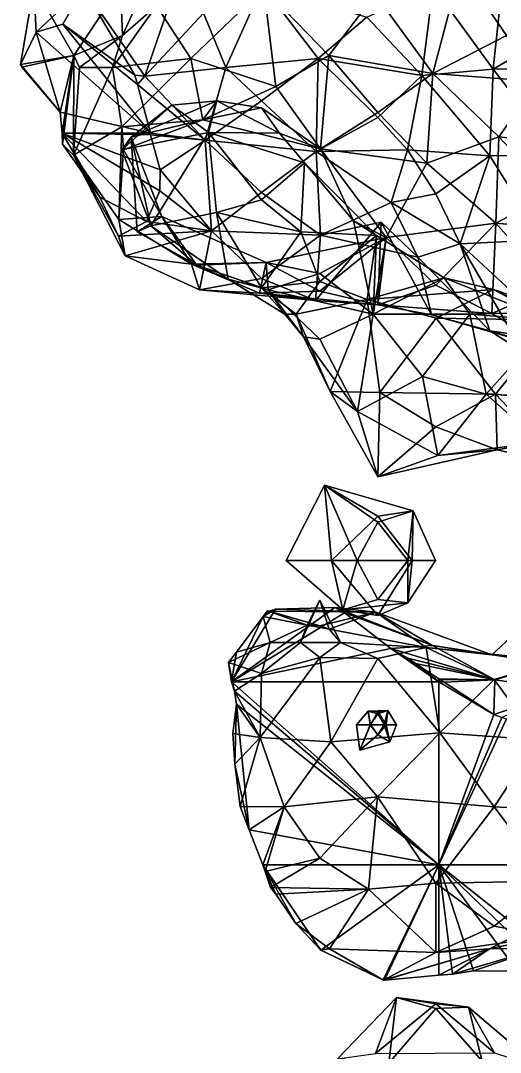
# Model space of a CAD drawing. Extents: x 290083 to 295691, y 4553739 to 4561622.
# Drawn here: x 291279.3 to 291383.3, y 4554149.7 to 4554373.5 of the extents above; entities that cross this region are included whole.
import ezdxf

# ---------------------------------------------------------------- set-up
doc = ezdxf.new("R2010")
doc.units = 0
doc.layers.add('Au_ppm_Pref_-_0_3', color=7, linetype='CONTINUOUS')

msp = doc.modelspace()

# ---------------------------------------------------------------- linework, layer by layer
at = {"layer": 'Au_ppm_Pref_-_0_3'}
for points in [[(291356.18, 4554379.28, 1800.83), (291368.69, 4554362.04, 1800.41), (291374.65, 4554384.93, 1804.45)], [(291384.66, 4554370.29, 1804.52), (291374.65, 4554384.93, 1804.45), (291368.69, 4554362.04, 1800.41)], [(291368.71, 4554380.92, 1830.64), (291384.11, 4554385.46, 1832.79), (291381.75, 4554362.98, 1829.61)], [(291374.65, 4554384.93, 1804.45), (291384.66, 4554370.29, 1804.52), (291391.62, 4554377.26, 1808.23)], [(291384.11, 4554385.46, 1832.79), (291394.54, 4554370.44, 1832.88), (291381.75, 4554362.98, 1829.61)], [(291282.18, 4554381.08, 1811.93), (291282.67, 4554371, 1814.92), (291279.31, 4554363.99, 1811.51)], [(291290.82, 4554365.99, 1809.23), (291282.18, 4554381.08, 1811.93), (291279.31, 4554363.99, 1811.51)], [(291290.82, 4554365.99, 1809.23), (291300.95, 4554381.15, 1808.95), (291282.18, 4554381.08, 1811.93)], [(291282.67, 4554371, 1814.92), (291282.18, 4554381.08, 1811.93), (291292.96, 4554380.72, 1817.51)], [(291288.44, 4554372.79, 1817.37), (291282.67, 4554371, 1814.92), (291292.96, 4554380.72, 1817.51)], [(291304.1, 4554361.66, 1818.69), (291288.44, 4554372.79, 1817.37), (291292.96, 4554380.72, 1817.51)], [(291301.43, 4554370.29, 1805.55), (291300.95, 4554381.15, 1808.95), (291290.82, 4554365.99, 1809.23)], [(291292.96, 4554380.72, 1817.51), (291312.99, 4554381.15, 1820.24), (291306.23, 4554361.49, 1818.85)], [(291306.23, 4554361.49, 1818.85), (291304.1, 4554361.66, 1818.69), (291292.96, 4554380.72, 1817.51)], [(291306.31, 4554381.15, 1805.55), (291300.95, 4554381.15, 1808.95), (291301.43, 4554370.29, 1805.55)], [(291306.31, 4554381.15, 1805.55), (291301.43, 4554370.29, 1805.55), (291308.77, 4554376.73, 1802.23)], [(291312.99, 4554381.15, 1820.24), (291318.95, 4554375.12, 1819.45), (291306.23, 4554361.49, 1818.85)], [(291308.77, 4554376.73, 1802.23), (291316.22, 4554365.33, 1798.32), (291332.02, 4554380.6, 1798.63)], [(291334.67, 4554359.27, 1796.5), (291332.02, 4554380.6, 1798.63), (291316.22, 4554365.33, 1798.32)], [(291318.95, 4554375.12, 1819.45), (291331.78, 4554381.16, 1823.64), (291323.77, 4554363.34, 1821.1)], [(291323.77, 4554363.34, 1821.1), (291331.78, 4554381.16, 1823.64), (291343.81, 4554365.3, 1821.4)], [(291331.78, 4554381.16, 1823.64), (291354.37, 4554374.26, 1824.55), (291343.81, 4554365.3, 1821.4)], [(291334.67, 4554359.27, 1796.5), (291346.16, 4554365.99, 1797.78), (291332.02, 4554380.6, 1798.63)], [(291346.16, 4554365.99, 1797.78), (291356.18, 4554379.28, 1800.83), (291332.02, 4554380.6, 1798.63)], [(291368.71, 4554380.92, 1830.64), (291366.3, 4554361.62, 1824.08), (291354.37, 4554374.26, 1824.55)], [(291381.75, 4554362.98, 1829.61), (291366.3, 4554361.62, 1824.08), (291368.71, 4554380.92, 1830.64)], [(291368.69, 4554362.04, 1800.41), (291356.18, 4554379.28, 1800.83), (291346.16, 4554365.99, 1797.78)], [(291301.43, 4554370.29, 1805.55), (291299.25, 4554363.34, 1802.21), (291308.77, 4554376.73, 1802.23)], [(291308.77, 4554376.73, 1802.23), (291299.25, 4554363.34, 1802.21), (291316.22, 4554365.33, 1798.32)], [(291318.95, 4554375.12, 1819.45), (291323.77, 4554363.34, 1821.1), (291306.23, 4554361.49, 1818.85)], [(291354.37, 4554374.26, 1824.55), (291366.3, 4554361.62, 1824.08), (291343.81, 4554365.3, 1821.4)], [(291282.67, 4554371, 1814.92), (291287.89, 4554353.67, 1810.83), (291279.31, 4554363.99, 1811.51)], [(291288.44, 4554372.79, 1817.37), (291307.48, 4554349.13, 1815.61), (291282.67, 4554371, 1814.92)], [(291282.67, 4554371, 1814.92), (291307.48, 4554349.13, 1815.61), (291287.89, 4554353.67, 1810.83)], [(291288.44, 4554372.79, 1817.37), (291304.65, 4554359.64, 1818.2), (291307.48, 4554349.13, 1815.61)], [(291304.1, 4554361.66, 1818.69), (291304.65, 4554359.64, 1818.2), (291288.44, 4554372.79, 1817.37)], [(291301.43, 4554370.29, 1805.55), (291290.82, 4554365.99, 1809.23), (291292.06, 4554363.34, 1805.55)], [(291301.43, 4554370.29, 1805.55), (291292.06, 4554363.34, 1805.55), (291299.25, 4554363.34, 1802.21)], [(291368.69, 4554362.04, 1800.41), (291391.54, 4554360.31, 1802.04), (291384.66, 4554370.29, 1804.52)], [(291381.75, 4554362.98, 1829.61), (291394.54, 4554370.44, 1832.88), (291407.63, 4554363.09, 1829.6)], [(291279.6, 4554363.43, 1811.42), (291290.82, 4554365.99, 1809.23), (291279.31, 4554363.99, 1811.51)], [(291287.89, 4554353.67, 1810.83), (291279.6, 4554363.43, 1811.42), (291279.31, 4554363.99, 1811.51)], [(291287.89, 4554353.67, 1810.83), (291290.82, 4554365.99, 1809.23), (291279.6, 4554363.43, 1811.42)], [(291288.31, 4554349.13, 1809.46), (291290.82, 4554365.99, 1809.23), (291287.89, 4554353.67, 1810.83)], [(291288.41, 4554346.74, 1808.89), (291290.82, 4554365.99, 1809.23), (291288.31, 4554349.13, 1809.46)], [(291288.41, 4554346.74, 1808.89), (291290.76, 4554344.32, 1805.4), (291290.82, 4554365.99, 1809.23)], [(291292.06, 4554363.34, 1805.55), (291290.82, 4554365.99, 1809.23), (291290.76, 4554344.32, 1805.4)], [(291299.25, 4554363.34, 1802.21), (291301.25, 4554350.46, 1798.72), (291316.22, 4554365.33, 1798.32)], [(291301.25, 4554350.46, 1798.72), (291318.8, 4554352.01, 1792.94), (291316.22, 4554365.33, 1798.32)], [(291316.22, 4554365.33, 1798.32), (291318.8, 4554352.01, 1792.94), (291334.67, 4554359.27, 1796.5)], [(291343.81, 4554365.3, 1821.4), (291331.54, 4554356.13, 1819.83), (291323.77, 4554363.34, 1821.1)], [(291343.81, 4554365.3, 1821.4), (291343.38, 4554345.17, 1817.86), (291331.54, 4554356.13, 1819.83)], [(291346.16, 4554365.99, 1797.78), (291334.67, 4554359.27, 1796.5), (291344.33, 4554345.72, 1793.65)], [(291343.81, 4554365.3, 1821.4), (291356.74, 4554352.49, 1821.05), (291343.38, 4554345.17, 1817.86)], [(291343.81, 4554365.3, 1821.4), (291366.3, 4554361.62, 1824.08), (291356.74, 4554352.49, 1821.05)], [(291346.16, 4554365.99, 1797.78), (291344.33, 4554345.72, 1793.65), (291356.74, 4554353.58, 1796.93)], [(291368.69, 4554362.04, 1800.41), (291346.16, 4554365.99, 1797.78), (291356.74, 4554353.58, 1796.93)], [(291299.25, 4554363.34, 1802.21), (291292.06, 4554363.34, 1805.55), (291290.76, 4554344.32, 1805.4)], [(291299.25, 4554363.34, 1802.21), (291290.76, 4554344.32, 1805.4), (291301.25, 4554350.46, 1798.72)], [(291319.28, 4554347.57, 1816.27), (291306.23, 4554361.49, 1818.85), (291323.77, 4554363.34, 1821.1)], [(291319.28, 4554347.57, 1816.27), (291323.77, 4554363.34, 1821.1), (291331.54, 4554356.13, 1819.83)], [(291367.37, 4554342.64, 1795.57), (291368.69, 4554362.04, 1800.41), (291356.74, 4554353.58, 1796.93)], [(291366.3, 4554361.62, 1824.08), (291381.75, 4554362.98, 1829.61), (291381.02, 4554344.22, 1824.18)], [(291367.37, 4554342.64, 1795.57), (291382.96, 4554348.32, 1797.98), (291368.69, 4554362.04, 1800.41)], [(291368.69, 4554362.04, 1800.41), (291382.96, 4554348.32, 1797.98), (291391.54, 4554360.31, 1802.04)], [(291381.75, 4554362.98, 1829.61), (291396.14, 4554344.3, 1826.99), (291381.02, 4554344.22, 1824.18)], [(291381.75, 4554362.98, 1829.61), (291407.63, 4554363.09, 1829.6), (291396.14, 4554344.3, 1826.99)], [(291306.23, 4554361.49, 1818.85), (291304.65, 4554359.64, 1818.2), (291304.1, 4554361.66, 1818.69)], [(291306.23, 4554361.49, 1818.85), (291319.28, 4554347.57, 1816.27), (291304.65, 4554359.64, 1818.2)], [(291304.65, 4554359.64, 1818.2), (291319.28, 4554347.57, 1816.27), (291307.48, 4554349.13, 1815.61)], [(291366.3, 4554361.62, 1824.08), (291363.16, 4554345.52, 1820.35), (291356.74, 4554352.49, 1821.05)], [(291366.3, 4554361.62, 1824.08), (291381.02, 4554344.22, 1824.18), (291363.16, 4554345.52, 1820.35)], [(291391.54, 4554360.31, 1802.04), (291382.96, 4554348.32, 1797.98), (291407.13, 4554345.51, 1799.62)], [(291344.33, 4554345.72, 1793.65), (291334.67, 4554359.27, 1796.5), (291318.8, 4554352.01, 1792.94)], [(291301.25, 4554345.52, 1781.8), (291312.09, 4554355.21, 1781.8), (291303.29, 4554348.27, 1787.42)], [(291312.09, 4554355.21, 1781.8), (291301.25, 4554345.52, 1781.8), (291320.05, 4554349.23, 1779.99)], [(291318.8, 4554352.01, 1792.94), (291303.29, 4554348.27, 1787.42), (291321.83, 4554356.13, 1786.7)], [(291321.83, 4554356.13, 1786.7), (291303.29, 4554348.27, 1787.42), (291312.09, 4554355.21, 1781.8)], [(291321.83, 4554356.13, 1786.7), (291312.09, 4554355.21, 1781.8), (291320.05, 4554349.23, 1779.99)], [(291331.54, 4554354.6, 1790.76), (291318.8, 4554352.01, 1792.94), (291321.83, 4554356.13, 1786.7)], [(291319.28, 4554347.57, 1816.27), (291331.54, 4554356.13, 1819.83), (291343.38, 4554345.17, 1817.86)], [(291320.05, 4554349.23, 1779.99), (291335.46, 4554349.09, 1787.04), (291321.83, 4554356.13, 1786.7)], [(291331.54, 4554354.6, 1790.76), (291321.83, 4554356.13, 1786.7), (291335.46, 4554349.09, 1787.04)], [(291287.89, 4554353.67, 1810.83), (291307.48, 4554349.13, 1815.61), (291288.31, 4554349.13, 1809.46)], [(291344.33, 4554345.72, 1793.65), (291318.8, 4554352.01, 1792.94), (291331.54, 4554354.6, 1790.76)], [(291335.46, 4554349.09, 1787.04), (291344.33, 4554345.72, 1793.65), (291331.54, 4554354.6, 1790.76)], [(291367.37, 4554342.64, 1795.57), (291356.74, 4554353.58, 1796.93), (291344.33, 4554345.72, 1793.65)], [(291318.8, 4554352.01, 1792.94), (291301.25, 4554350.46, 1798.72), (291301.61, 4554345.52, 1793.62)], [(291301.61, 4554345.52, 1793.62), (291303.29, 4554348.27, 1787.42), (291318.8, 4554352.01, 1792.94)], [(291356.74, 4554352.49, 1821.05), (291363.16, 4554345.52, 1820.35), (291343.38, 4554345.17, 1817.86)], [(291288.41, 4554346.74, 1808.89), (291288.31, 4554349.13, 1809.46), (291296.48, 4554335.24, 1808.6)], [(291296.48, 4554335.24, 1808.6), (291288.31, 4554349.13, 1809.46), (291306.58, 4554329.97, 1810.53)], [(291288.31, 4554349.13, 1809.46), (291309.52, 4554336.62, 1813.14), (291306.58, 4554329.97, 1810.53)], [(291288.31, 4554349.13, 1809.46), (291307.44, 4554348.75, 1815.51), (291309.55, 4554341.19, 1814.29)], [(291288.31, 4554349.13, 1809.46), (291307.48, 4554349.13, 1815.61), (291307.44, 4554348.75, 1815.51)], [(291288.31, 4554349.13, 1809.46), (291309.55, 4554341.19, 1814.29), (291309.52, 4554336.62, 1813.14)], [(291301.25, 4554350.46, 1798.72), (291290.76, 4554344.32, 1805.4), (291300.61, 4554330.4, 1800.39)], [(291301.25, 4554350.46, 1798.72), (291300.61, 4554330.4, 1800.39), (291301.61, 4554345.52, 1793.62)], [(291301.25, 4554345.52, 1781.8), (291307.54, 4554328.99, 1782.28), (291320.05, 4554349.23, 1779.99)], [(291307.48, 4554349.13, 1815.61), (291319.28, 4554347.57, 1816.27), (291307.44, 4554348.75, 1815.51)], [(291307.44, 4554348.75, 1815.51), (291319.28, 4554347.57, 1816.27), (291309.55, 4554341.19, 1814.29)], [(291307.54, 4554328.99, 1782.28), (291321.78, 4554331.9, 1778.59), (291320.05, 4554349.23, 1779.99)], [(291340.85, 4554342.69, 1782.9), (291335.46, 4554349.09, 1787.04), (291320.05, 4554349.23, 1779.99)], [(291340.85, 4554342.69, 1782.9), (291320.05, 4554349.23, 1779.99), (291331.54, 4554334.64, 1779.48)], [(291321.78, 4554331.9, 1778.59), (291331.54, 4554334.64, 1779.48), (291320.05, 4554349.23, 1779.99)], [(291340.85, 4554342.69, 1782.9), (291351.44, 4554330.13, 1787.74), (291335.46, 4554349.09, 1787.04)], [(291344.33, 4554345.72, 1793.65), (291335.46, 4554349.09, 1787.04), (291351.44, 4554330.13, 1787.74)], [(291382.96, 4554348.32, 1797.98), (291367.37, 4554342.64, 1795.57), (291382.36, 4554329.62, 1795.17)], [(291382.36, 4554329.62, 1795.17), (291394.54, 4554336, 1796.85), (291382.96, 4554348.32, 1797.98)], [(291407.13, 4554345.51, 1799.62), (291382.96, 4554348.32, 1797.98), (291394.54, 4554336, 1796.85)], [(291290.76, 4554344.32, 1805.4), (291288.41, 4554346.74, 1808.89), (291296.48, 4554335.24, 1808.6)], [(291307.54, 4554328.99, 1782.28), (291301.25, 4554345.52, 1781.8), (291303.29, 4554348.27, 1787.42)], [(291309.93, 4554331.03, 1793.69), (291303.29, 4554348.27, 1787.42), (291301.61, 4554345.52, 1793.62)], [(291309.93, 4554331.03, 1793.69), (291304.59, 4554327.7, 1787.74), (291303.29, 4554348.27, 1787.42)], [(291307.54, 4554328.99, 1782.28), (291303.29, 4554348.27, 1787.42), (291304.59, 4554327.7, 1787.74)], [(291319.28, 4554347.57, 1816.27), (291320.68, 4554327.95, 1811.38), (291309.55, 4554341.19, 1814.29)], [(291319.28, 4554347.57, 1816.27), (291331.54, 4554336.28, 1814.57), (291320.68, 4554327.95, 1811.38)], [(291319.28, 4554347.57, 1816.27), (291343.38, 4554345.17, 1817.86), (291331.54, 4554336.28, 1814.57)], [(291296.48, 4554335.24, 1808.6), (291300.52, 4554326.8, 1807.79), (291290.76, 4554344.32, 1805.4)], [(291301.95, 4554322.49, 1805.46), (291290.76, 4554344.32, 1805.4), (291300.52, 4554326.8, 1807.79)], [(291301.95, 4554322.49, 1805.46), (291300.61, 4554330.4, 1800.39), (291290.76, 4554344.32, 1805.4)], [(291309.93, 4554331.03, 1793.69), (291301.61, 4554345.52, 1793.62), (291300.61, 4554330.4, 1800.39)], [(291343.38, 4554345.17, 1817.86), (291344.32, 4554327.01, 1811.37), (291331.54, 4554336.28, 1814.57)], [(291363.16, 4554345.52, 1820.35), (291359.67, 4554334.1, 1816.68), (291343.38, 4554345.17, 1817.86)], [(291343.38, 4554345.17, 1817.86), (291359.67, 4554334.1, 1816.68), (291344.32, 4554327.01, 1811.37)], [(291358.59, 4554326.47, 1793.14), (291367.37, 4554342.64, 1795.57), (291344.33, 4554345.72, 1793.65)], [(291344.33, 4554345.72, 1793.65), (291351.44, 4554330.13, 1787.74), (291358.59, 4554326.47, 1793.14)], [(291363.16, 4554345.52, 1820.35), (291369.34, 4554335.95, 1820.62), (291359.67, 4554334.1, 1816.68)], [(291363.16, 4554345.52, 1820.35), (291381.02, 4554344.22, 1824.18), (291369.34, 4554335.95, 1820.62)], [(291369.34, 4554335.95, 1820.62), (291381.02, 4554344.22, 1824.18), (291374.61, 4554325.1, 1818.3)], [(291392.45, 4554325.99, 1824.85), (291374.61, 4554325.1, 1818.3), (291381.02, 4554344.22, 1824.18)], [(291392.45, 4554325.99, 1824.85), (291381.02, 4554344.22, 1824.18), (291396.14, 4554344.3, 1826.99)], [(291340.85, 4554342.69, 1782.9), (291331.54, 4554334.64, 1779.48), (291340.03, 4554327.7, 1777.8)], [(291340.85, 4554342.69, 1782.9), (291340.03, 4554327.7, 1777.8), (291356.47, 4554326.95, 1781.75)], [(291340.85, 4554342.69, 1782.9), (291356.47, 4554326.95, 1781.75), (291351.44, 4554330.13, 1787.74)], [(291367.37, 4554342.64, 1795.57), (291358.59, 4554326.47, 1793.14), (291382.36, 4554329.62, 1795.17)], [(291309.52, 4554336.62, 1813.14), (291309.55, 4554341.19, 1814.29), (291320.68, 4554327.95, 1811.38)], [(291296.48, 4554335.24, 1808.6), (291306.58, 4554329.97, 1810.53), (291300.52, 4554326.8, 1807.79)], [(291309.52, 4554336.62, 1813.14), (291320.68, 4554327.95, 1811.38), (291306.58, 4554329.97, 1810.53)], [(291331.54, 4554336.28, 1814.57), (291344.32, 4554327.01, 1811.37), (291320.68, 4554327.95, 1811.38)], [(291359.67, 4554334.1, 1816.68), (291369.34, 4554335.95, 1820.62), (291374.61, 4554325.1, 1818.3)], [(291382.36, 4554329.62, 1795.17), (291403.23, 4554327.7, 1795.52), (291394.54, 4554336, 1796.85)], [(291331.54, 4554334.64, 1779.48), (291321.78, 4554331.9, 1778.59), (291340.03, 4554327.7, 1777.8)], [(291359.67, 4554334.1, 1816.68), (291365.45, 4554322.19, 1813.37), (291344.32, 4554327.01, 1811.37)], [(291374.61, 4554325.1, 1818.3), (291365.45, 4554322.19, 1813.37), (291359.67, 4554334.1, 1816.68)], [(291309.93, 4554331.03, 1793.69), (291300.61, 4554330.4, 1800.39), (291316.38, 4554320.7, 1798.49)], [(291300.61, 4554330.4, 1800.39), (291301.95, 4554322.49, 1805.46), (291316.38, 4554320.7, 1798.49)], [(291309.93, 4554331.03, 1793.69), (291317.51, 4554320.5, 1787.68), (291304.59, 4554327.7, 1787.74)], [(291307.54, 4554328.99, 1782.28), (291324.31, 4554317.47, 1781.8), (291321.78, 4554331.9, 1778.59)], [(291309.93, 4554331.03, 1793.69), (291316.38, 4554320.7, 1798.49), (291332.57, 4554321.07, 1793.68)], [(291309.93, 4554331.03, 1793.69), (291332.57, 4554321.07, 1793.68), (291317.51, 4554320.5, 1787.68)], [(291324.31, 4554317.47, 1781.8), (291331.54, 4554315.58, 1777.76), (291321.78, 4554331.9, 1778.59)], [(291340.03, 4554327.7, 1777.8), (291321.78, 4554331.9, 1778.59), (291331.54, 4554315.58, 1777.76)], [(291300.52, 4554326.8, 1807.79), (291306.58, 4554329.97, 1810.53), (291320.68, 4554327.95, 1811.38)], [(291307.54, 4554328.99, 1782.28), (291304.59, 4554327.7, 1787.74), (291317.51, 4554320.5, 1787.68)], [(291317.51, 4554320.5, 1787.68), (291324.31, 4554317.47, 1781.8), (291307.54, 4554328.99, 1782.28)], [(291357.48, 4554329.83, 1805.19), (291343.26, 4554312.81, 1804.99), (291344.32, 4554327.01, 1811.37)], [(291357.48, 4554329.83, 1805.19), (291356.76, 4554311.89, 1799.09), (291343.26, 4554312.81, 1804.99)], [(291357.48, 4554329.83, 1805.19), (291344.32, 4554327.01, 1811.37), (291365.45, 4554322.19, 1813.37)], [(291355.7, 4554309.87, 1786.34), (291358.59, 4554326.47, 1793.14), (291351.44, 4554330.13, 1787.74)], [(291351.44, 4554330.13, 1787.74), (291356.47, 4554326.95, 1781.75), (291355.7, 4554309.87, 1786.34)], [(291357.48, 4554329.83, 1805.19), (291368.36, 4554309.73, 1805.27), (291356.76, 4554311.89, 1799.09)], [(291357.48, 4554329.83, 1805.19), (291365.45, 4554322.19, 1813.37), (291368.36, 4554309.73, 1805.27)], [(291382.36, 4554329.62, 1795.17), (291358.59, 4554326.47, 1793.14), (291369.34, 4554316.15, 1795.76)], [(291382.36, 4554329.62, 1795.17), (291369.34, 4554316.15, 1795.76), (291381.43, 4554309.97, 1799.9)], [(291382.36, 4554329.62, 1795.17), (291381.43, 4554309.97, 1799.9), (291394.54, 4554315.76, 1795.63)], [(291382.36, 4554329.62, 1795.17), (291394.54, 4554315.76, 1795.63), (291403.23, 4554327.7, 1795.52)], [(291300.52, 4554326.8, 1807.79), (291320.68, 4554327.95, 1811.38), (291301.95, 4554322.49, 1805.46)], [(291318.1, 4554315.13, 1804.83), (291301.95, 4554322.49, 1805.46), (291320.68, 4554327.95, 1811.38)], [(291318.1, 4554315.13, 1804.83), (291320.68, 4554327.95, 1811.38), (291331.54, 4554317.62, 1808.91)], [(291344.32, 4554327.01, 1811.37), (291331.54, 4554317.62, 1808.91), (291320.68, 4554327.95, 1811.38)], [(291344.14, 4554316.93, 1779.45), (291340.03, 4554327.7, 1777.8), (291331.54, 4554315.58, 1777.76)], [(291343.26, 4554312.81, 1804.99), (291331.54, 4554317.62, 1808.91), (291344.32, 4554327.01, 1811.37)], [(291358.59, 4554326.47, 1793.14), (291332.57, 4554321.07, 1793.68), (291344.14, 4554314.84, 1795.33)], [(291358.59, 4554326.47, 1793.14), (291344.14, 4554318.67, 1790.75), (291332.57, 4554321.07, 1793.68)], [(291356.47, 4554326.95, 1781.75), (291340.03, 4554327.7, 1777.8), (291344.14, 4554316.93, 1779.45)], [(291356.47, 4554326.95, 1781.75), (291344.14, 4554316.93, 1779.45), (291354.46, 4554313, 1775.32)], [(291356.76, 4554311.89, 1799.09), (291358.59, 4554326.47, 1793.14), (291344.14, 4554314.84, 1795.33)], [(291344.14, 4554318.67, 1790.75), (291358.59, 4554326.47, 1793.14), (291355.7, 4554309.87, 1786.34)], [(291356.47, 4554326.95, 1781.75), (291354.46, 4554313, 1775.32), (291371.12, 4554317.73, 1781.7)], [(291371.12, 4554317.73, 1781.7), (291355.7, 4554309.87, 1786.34), (291356.47, 4554326.95, 1781.75)], [(291369.34, 4554316.15, 1795.76), (291358.59, 4554326.47, 1793.14), (291356.76, 4554311.89, 1799.09)], [(291374.61, 4554325.1, 1818.3), (291392.45, 4554325.99, 1824.85), (291385.55, 4554314.95, 1821.9)], [(291381.02, 4554306.27, 1811.73), (291365.45, 4554322.19, 1813.37), (291374.61, 4554325.1, 1818.3)], [(291381.02, 4554306.27, 1811.73), (291374.61, 4554325.1, 1818.3), (291386.01, 4554305.52, 1817.43)], [(291385.55, 4554314.95, 1821.9), (291386.01, 4554305.52, 1817.43), (291374.61, 4554325.1, 1818.3)], [(291316.38, 4554320.7, 1798.49), (291301.95, 4554322.49, 1805.46), (291318.1, 4554315.13, 1804.83)], [(291381.02, 4554306.27, 1811.73), (291368.36, 4554309.73, 1805.27), (291365.45, 4554322.19, 1813.37)], [(291331.12, 4554314.4, 1799.21), (291332.57, 4554321.07, 1793.68), (291316.38, 4554320.7, 1798.49)], [(291318.1, 4554315.13, 1804.83), (291331.12, 4554314.4, 1799.21), (291316.38, 4554320.7, 1798.49)], [(291317.51, 4554320.5, 1787.68), (291332.57, 4554321.07, 1793.68), (291332.99, 4554315.1, 1787.44)], [(291332.99, 4554315.1, 1787.44), (291324.31, 4554317.47, 1781.8), (291317.51, 4554320.5, 1787.68)], [(291344.14, 4554314.84, 1795.33), (291332.57, 4554321.07, 1793.68), (291331.12, 4554314.4, 1799.21)], [(291332.57, 4554321.07, 1793.68), (291344.14, 4554318.67, 1790.75), (291332.99, 4554315.1, 1787.44)], [(291343.26, 4554312.81, 1804.99), (291318.1, 4554315.13, 1804.83), (291331.54, 4554317.62, 1808.91)], [(291332.99, 4554315.1, 1787.44), (291336.6, 4554309.88, 1781.8), (291324.31, 4554317.47, 1781.8)], [(291336.6, 4554309.88, 1781.8), (291331.54, 4554315.58, 1777.76), (291324.31, 4554317.47, 1781.8)], [(291355.7, 4554309.87, 1786.34), (291332.99, 4554315.1, 1787.44), (291344.14, 4554318.67, 1790.75)], [(291371.12, 4554317.73, 1781.7), (291354.46, 4554313, 1775.32), (291381.82, 4554315.23, 1775.95)], [(291371.12, 4554317.73, 1781.7), (291376.68, 4554309.88, 1785.26), (291355.7, 4554309.87, 1786.34)], [(291371.12, 4554317.73, 1781.7), (291394.43, 4554308.38, 1781.56), (291376.68, 4554309.88, 1785.26)], [(291394.43, 4554308.38, 1781.56), (291371.12, 4554317.73, 1781.7), (291381.82, 4554315.23, 1775.95)], [(291318.1, 4554315.13, 1804.83), (291343.26, 4554312.81, 1804.99), (291331.12, 4554314.4, 1799.21)], [(291344.14, 4554314.84, 1795.33), (291331.12, 4554314.4, 1799.21), (291356.76, 4554311.89, 1799.09)], [(291344.14, 4554316.93, 1779.45), (291331.54, 4554315.58, 1777.76), (291339.07, 4554309.88, 1779.41)], [(291336.6, 4554309.88, 1781.8), (291339.07, 4554309.88, 1779.41), (291331.54, 4554315.58, 1777.76)], [(291355.7, 4554309.87, 1786.34), (291344.14, 4554304.41, 1783.62), (291332.99, 4554315.1, 1787.44)], [(291340.66, 4554304.95, 1781.8), (291336.6, 4554309.88, 1781.8), (291332.99, 4554315.1, 1787.44)], [(291340.66, 4554304.95, 1781.8), (291332.99, 4554315.1, 1787.44), (291344.14, 4554304.41, 1783.62)], [(291344.14, 4554316.93, 1779.45), (291339.07, 4554309.88, 1779.41), (291354.46, 4554313, 1775.32)], [(291381.82, 4554315.23, 1775.95), (291354.46, 4554313, 1775.32), (291369.36, 4554308.97, 1771.16)], [(291356.76, 4554311.89, 1799.09), (291381.43, 4554309.97, 1799.9), (291369.34, 4554316.15, 1795.76)], [(291369.36, 4554308.97, 1771.16), (291395.31, 4554308.55, 1770.5), (291381.82, 4554315.23, 1775.95)], [(291407.98, 4554310.43, 1800.37), (291394.54, 4554315.76, 1795.63), (291381.43, 4554309.97, 1799.9)], [(291381.82, 4554315.23, 1775.95), (291405.93, 4554306.96, 1776.04), (291394.43, 4554308.38, 1781.56)], [(291405.93, 4554306.96, 1776.04), (291381.82, 4554315.23, 1775.95), (291395.31, 4554308.55, 1770.5)], [(291356.76, 4554311.89, 1799.09), (291331.12, 4554314.4, 1799.21), (291343.26, 4554312.81, 1804.99)], [(291354.46, 4554313, 1775.32), (291339.07, 4554309.88, 1779.41), (291346.39, 4554293.06, 1775.59)], [(291346.39, 4554293.06, 1775.59), (291357.15, 4554292.83, 1769.82), (291354.46, 4554313, 1775.32)], [(291369.36, 4554308.97, 1771.16), (291354.46, 4554313, 1775.32), (291357.15, 4554292.83, 1769.82)], [(291381.43, 4554309.97, 1799.9), (291356.76, 4554311.89, 1799.09), (291368.36, 4554309.73, 1805.27)], [(291407.98, 4554310.43, 1800.37), (291381.43, 4554309.97, 1799.9), (291394.83, 4554302.15, 1804.68)], [(291336.6, 4554309.88, 1781.8), (291340.66, 4554304.95, 1781.8), (291339.07, 4554309.88, 1779.41)], [(291340.66, 4554304.95, 1781.8), (291346.39, 4554293.06, 1775.59), (291339.07, 4554309.88, 1779.41)], [(291355.7, 4554309.87, 1786.34), (291352.32, 4554288.72, 1782.92), (291344.14, 4554304.41, 1783.62)], [(291366.42, 4554296.35, 1784.93), (291352.32, 4554288.72, 1782.92), (291355.7, 4554309.87, 1786.34)], [(291355.7, 4554309.87, 1786.34), (291376.68, 4554309.88, 1785.26), (291366.42, 4554296.35, 1784.93)], [(291369.36, 4554308.97, 1771.16), (291357.15, 4554292.83, 1769.82), (291382.27, 4554292.48, 1769.89)], [(291376.68, 4554309.88, 1785.26), (291380.2, 4554292.52, 1784.36), (291366.42, 4554296.35, 1784.93)], [(291368.36, 4554309.73, 1805.27), (291394.83, 4554302.15, 1804.68), (291381.43, 4554309.97, 1799.9)], [(291381.02, 4554306.27, 1811.73), (291394.83, 4554302.15, 1804.68), (291368.36, 4554309.73, 1805.27)], [(291369.36, 4554308.97, 1771.16), (291382.27, 4554292.48, 1769.89), (291395.31, 4554308.55, 1770.5)], [(291394.43, 4554308.38, 1781.56), (291380.2, 4554292.52, 1784.36), (291376.68, 4554309.88, 1785.26)], [(291389.97, 4554292.07, 1785.58), (291380.2, 4554292.52, 1784.36), (291394.43, 4554308.38, 1781.56)], [(291395.31, 4554308.55, 1770.5), (291382.27, 4554292.48, 1769.89), (291397.1, 4554290.91, 1764.42)], [(291386.01, 4554305.52, 1817.43), (291396.52, 4554296.42, 1811.98), (291381.02, 4554306.27, 1811.73)], [(291394.83, 4554302.15, 1804.68), (291381.02, 4554306.27, 1811.73), (291396.52, 4554296.42, 1811.98)], [(291344.14, 4554304.41, 1783.62), (291352.32, 4554288.72, 1782.92), (291340.66, 4554304.95, 1781.8)], [(291340.66, 4554304.95, 1781.8), (291352.32, 4554288.72, 1782.92), (291346.39, 4554293.06, 1775.59)], [(291369.76, 4554279.16, 1781.3), (291352.32, 4554288.72, 1782.92), (291366.42, 4554296.35, 1784.93)], [(291369.76, 4554279.16, 1781.3), (291366.42, 4554296.35, 1784.93), (291380.2, 4554292.52, 1784.36)], [(291346.39, 4554293.06, 1775.59), (291352.32, 4554288.72, 1782.92), (291356.72, 4554274.58, 1775.94)], [(291346.39, 4554293.06, 1775.59), (291356.72, 4554274.58, 1775.94), (291357.15, 4554292.83, 1769.82)], [(291356.72, 4554274.58, 1775.94), (291369.34, 4554285.39, 1773.63), (291357.15, 4554292.83, 1769.82)], [(291369.34, 4554285.39, 1773.63), (291382.27, 4554292.48, 1769.89), (291357.15, 4554292.83, 1769.82)], [(291369.34, 4554285.39, 1773.63), (291382.64, 4554280.4, 1776.55), (291382.27, 4554292.48, 1769.89)], [(291392.03, 4554282.06, 1780.38), (291369.76, 4554279.16, 1781.3), (291380.2, 4554292.52, 1784.36)], [(291392.03, 4554282.06, 1780.38), (291380.2, 4554292.52, 1784.36), (291389.97, 4554292.07, 1785.58)], [(291382.64, 4554280.4, 1776.55), (291396.88, 4554277.08, 1770.29), (291382.27, 4554292.48, 1769.89)], [(291397.1, 4554290.91, 1764.42), (291382.27, 4554292.48, 1769.89), (291396.88, 4554277.08, 1770.29)], [(291352.32, 4554288.72, 1782.92), (291369.76, 4554279.16, 1781.3), (291356.72, 4554274.58, 1775.94)], [(291369.34, 4554285.39, 1773.63), (291356.72, 4554274.58, 1775.94), (291382.64, 4554280.4, 1776.55)], [(291392.03, 4554282.06, 1780.38), (291400.36, 4554283.84, 1775.86), (291382.64, 4554280.4, 1776.55)], [(291400.36, 4554283.84, 1775.86), (291396.88, 4554277.08, 1770.29), (291382.64, 4554280.4, 1776.55)], [(291392.03, 4554282.06, 1780.38), (291382.64, 4554280.4, 1776.55), (291369.76, 4554279.16, 1781.3)], [(291382.64, 4554280.4, 1776.55), (291356.72, 4554274.58, 1775.94), (291369.76, 4554279.16, 1781.3)], [(291346.72, 4554256.43, 1798.4), (291336.85, 4554256.43, 1793.68), (291345.21, 4554272.74, 1793.68)], [(291345.21, 4554272.74, 1793.68), (291336.85, 4554256.43, 1793.68), (291352.25, 4554256.43, 1791.56)], [(291346.72, 4554256.43, 1798.4), (291345.21, 4554272.74, 1793.68), (291356.74, 4554266.05, 1796.88)], [(291345.21, 4554272.74, 1793.68), (291364.38, 4554267.22, 1793.68), (291356.74, 4554266.05, 1796.88)], [(291345.21, 4554272.74, 1793.68), (291352.25, 4554256.43, 1791.56), (291356.74, 4554264.72, 1790.91)], [(291364.38, 4554267.22, 1793.68), (291345.21, 4554272.74, 1793.68), (291356.74, 4554264.72, 1790.91)], [(291346.72, 4554256.43, 1798.4), (291356.74, 4554266.05, 1796.88), (291364.17, 4554256.43, 1797.18)], [(291363.22, 4554256.43, 1790.62), (291364.38, 4554267.22, 1793.68), (291356.74, 4554264.72, 1790.91)], [(291364.38, 4554267.22, 1793.68), (291364.17, 4554256.43, 1797.18), (291356.74, 4554266.05, 1796.88)], [(291363.22, 4554256.43, 1790.62), (291369.26, 4554256.43, 1793.68), (291364.38, 4554267.22, 1793.68)], [(291364.38, 4554267.22, 1793.68), (291369.26, 4554256.43, 1793.68), (291364.17, 4554256.43, 1797.18)], [(291363.22, 4554256.43, 1790.62), (291356.74, 4554264.72, 1790.91), (291352.25, 4554256.43, 1791.56)], [(291346.72, 4554256.43, 1798.4), (291349.18, 4554245.73, 1793.68), (291336.85, 4554256.43, 1793.68)], [(291336.85, 4554256.43, 1793.68), (291349.18, 4554245.73, 1793.68), (291352.25, 4554256.43, 1791.56)], [(291356.74, 4554244.46, 1797.67), (291349.18, 4554245.73, 1793.68), (291346.72, 4554256.43, 1798.4)], [(291356.74, 4554244.46, 1797.67), (291346.72, 4554256.43, 1798.4), (291364.17, 4554256.43, 1797.18)], [(291349.18, 4554245.73, 1793.68), (291356.74, 4554247.94, 1790.85), (291352.25, 4554256.43, 1791.56)], [(291363.22, 4554256.43, 1790.62), (291352.25, 4554256.43, 1791.56), (291356.74, 4554247.94, 1790.85)], [(291363.22, 4554256.43, 1790.62), (291356.74, 4554247.94, 1790.85), (291363.22, 4554247.27, 1793.68)], [(291356.74, 4554244.46, 1797.67), (291364.17, 4554256.43, 1797.18), (291363.22, 4554247.27, 1793.68)], [(291363.22, 4554256.43, 1790.62), (291363.22, 4554247.27, 1793.68), (291369.26, 4554256.43, 1793.68)], [(291369.26, 4554256.43, 1793.68), (291363.22, 4554247.27, 1793.68), (291364.17, 4554256.43, 1797.18)], [(291381.46, 4554235.97, 1811.36), (291401.08, 4554254.15, 1811.49), (291394.31, 4554234.07, 1816.93)], [(291401.08, 4554254.15, 1811.49), (291381.46, 4554235.97, 1811.36), (291395.6, 4554234.66, 1805.98)], [(291341.46, 4554242.41, 1805.55), (291340, 4554238.61, 1803.6), (291344.14, 4554247.83, 1802.48)], [(291344.14, 4554247.83, 1802.48), (291340, 4554238.61, 1803.6), (291348.69, 4554238.61, 1803.41)], [(291346.22, 4554241.55, 1805.55), (291341.46, 4554242.41, 1805.55), (291344.14, 4554247.83, 1802.48)], [(291346.22, 4554241.55, 1805.55), (291344.14, 4554247.83, 1802.48), (291348.69, 4554238.61, 1803.41)], [(291349.18, 4554245.73, 1793.68), (291363.22, 4554247.27, 1793.68), (291356.74, 4554247.94, 1790.85)], [(291334.55, 4554245.86, 1810.78), (291347.46, 4554246.26, 1816.6), (291325.01, 4554230.08, 1805.32)], [(291347.46, 4554246.26, 1816.6), (291349.54, 4554245.1, 1817.44), (291325.01, 4554230.08, 1805.32)], [(291331.92, 4554244.25, 1809.48), (291334.55, 4554245.86, 1810.78), (291325.01, 4554230.08, 1805.32)], [(291331.92, 4554244.25, 1809.48), (291333.19, 4554245.46, 1810.14), (291334.55, 4554245.86, 1810.78)], [(291332.82, 4554245.48, 1809.98), (291333.19, 4554245.46, 1810.14), (291331.92, 4554244.25, 1809.48)], [(291341.46, 4554242.41, 1805.55), (291332.82, 4554245.48, 1809.98), (291331.92, 4554244.25, 1809.48)], [(291344.14, 4554242.26, 1806.77), (291333.19, 4554245.46, 1810.14), (291332.82, 4554245.48, 1809.98)], [(291344.14, 4554242.26, 1806.77), (291332.82, 4554245.48, 1809.98), (291341.46, 4554242.41, 1805.55)], [(291356.31, 4554245.21, 1811.57), (291334.55, 4554245.86, 1810.78), (291333.19, 4554245.46, 1810.14)], [(291356.31, 4554245.21, 1811.57), (291333.19, 4554245.46, 1810.14), (291344.14, 4554242.26, 1806.77)], [(291356.31, 4554245.21, 1811.57), (291347.46, 4554246.26, 1816.6), (291334.55, 4554245.86, 1810.78)], [(291347.46, 4554246.26, 1816.6), (291368.6, 4554238.01, 1817.32), (291349.54, 4554245.1, 1817.44)], [(291356.31, 4554245.21, 1811.57), (291368.6, 4554238.01, 1817.32), (291347.46, 4554246.26, 1816.6)], [(291356.74, 4554244.46, 1797.67), (291363.22, 4554247.27, 1793.68), (291349.18, 4554245.73, 1793.68)], [(291325.01, 4554230.08, 1805.32), (291349.54, 4554245.1, 1817.44), (291359.55, 4554237.35, 1821.34)], [(291326.12, 4554236.56, 1806.31), (291331.92, 4554244.25, 1809.48), (291325.01, 4554230.08, 1805.32)], [(291326.12, 4554236.56, 1806.31), (291333.38, 4554238.61, 1805.55), (291331.92, 4554244.25, 1809.48)], [(291341.46, 4554242.41, 1805.55), (291331.92, 4554244.25, 1809.48), (291333.38, 4554238.61, 1805.55)], [(291346.22, 4554241.55, 1805.55), (291356.31, 4554245.21, 1811.57), (291344.14, 4554242.26, 1806.77)], [(291367.25, 4554237.56, 1805.83), (291356.31, 4554245.21, 1811.57), (291346.22, 4554241.55, 1805.55)], [(291368.6, 4554238.01, 1817.32), (291359.55, 4554237.35, 1821.34), (291349.54, 4554245.1, 1817.44)], [(291381.46, 4554235.97, 1811.36), (291368.6, 4554238.01, 1817.32), (291356.31, 4554245.21, 1811.57)], [(291381.46, 4554235.97, 1811.36), (291356.31, 4554245.21, 1811.57), (291367.25, 4554237.56, 1805.83)], [(291341.46, 4554242.41, 1805.55), (291333.38, 4554238.61, 1805.55), (291340, 4554238.61, 1803.6)], [(291341.46, 4554242.41, 1805.55), (291346.22, 4554241.55, 1805.55), (291344.14, 4554242.26, 1806.77)], [(291367.25, 4554237.56, 1805.83), (291346.22, 4554241.55, 1805.55), (291348.69, 4554238.61, 1803.41)], [(291333.38, 4554238.61, 1805.55), (291326.12, 4554236.56, 1806.31), (291324.41, 4554234.31, 1805.37)], [(291333.38, 4554238.61, 1805.55), (291324.41, 4554234.31, 1805.37), (291331.54, 4554231.91, 1801.85)], [(291324.41, 4554234.31, 1805.37), (291326.12, 4554236.56, 1806.31), (291325.01, 4554230.08, 1805.32)], [(291359.55, 4554237.35, 1821.34), (291370, 4554230.08, 1825.47), (291325.01, 4554230.08, 1805.32)], [(291333.38, 4554238.61, 1805.55), (291331.54, 4554231.91, 1801.85), (291340, 4554238.61, 1803.6)], [(291344.14, 4554235.4, 1804.48), (291340, 4554238.61, 1803.6), (291331.54, 4554231.91, 1801.85)], [(291348.69, 4554238.61, 1803.41), (291340, 4554238.61, 1803.6), (291344.14, 4554235.4, 1804.48)], [(291356.74, 4554235.17, 1800.76), (291348.69, 4554238.61, 1803.41), (291344.14, 4554235.4, 1804.48)], [(291348.69, 4554238.61, 1803.41), (291356.74, 4554235.17, 1800.76), (291367.25, 4554237.56, 1805.83)], [(291367.25, 4554237.56, 1805.83), (291356.74, 4554235.17, 1800.76), (291370.16, 4554219.02, 1801.69)], [(291382.13, 4554230.5, 1822.5), (291359.55, 4554237.35, 1821.34), (291368.6, 4554238.01, 1817.32)], [(291359.55, 4554237.35, 1821.34), (291363.23, 4554235.25, 1822.82), (291364.94, 4554234.09, 1823.5)], [(291359.55, 4554237.35, 1821.34), (291364.94, 4554234.09, 1823.5), (291370, 4554230.08, 1825.47)], [(291382.13, 4554230.5, 1822.5), (291363.23, 4554235.25, 1822.82), (291359.55, 4554237.35, 1821.34)], [(291395.6, 4554234.66, 1805.98), (291381.46, 4554235.97, 1811.36), (291367.25, 4554237.56, 1805.83)], [(291395.6, 4554234.66, 1805.98), (291367.25, 4554237.56, 1805.83), (291381.94, 4554230.63, 1802.27)], [(291367.25, 4554237.56, 1805.83), (291370.16, 4554219.02, 1801.69), (291381.94, 4554230.63, 1802.27)], [(291382.13, 4554230.5, 1822.5), (291368.6, 4554238.01, 1817.32), (291394.31, 4554234.07, 1816.93)], [(291394.31, 4554234.07, 1816.93), (291368.6, 4554238.01, 1817.32), (291381.46, 4554235.97, 1811.36)], [(291324.41, 4554234.31, 1805.37), (291325.01, 4554230.08, 1805.32), (291325.64, 4554228.04, 1805.12)], [(291331.54, 4554231.91, 1801.85), (291324.41, 4554234.31, 1805.37), (291325.64, 4554228.04, 1805.12)], [(291346.54, 4554217.06, 1801.99), (291344.14, 4554235.4, 1804.48), (291331.27, 4554218.06, 1802.82)], [(291344.14, 4554235.4, 1804.48), (291331.54, 4554231.91, 1801.85), (291331.27, 4554218.06, 1802.82)], [(291356.74, 4554235.17, 1800.76), (291344.14, 4554235.4, 1804.48), (291346.54, 4554217.06, 1801.99)], [(291356.74, 4554235.17, 1800.76), (291346.54, 4554217.06, 1801.99), (291370.16, 4554219.02, 1801.69)], [(291382.13, 4554230.5, 1822.5), (291364.94, 4554234.09, 1823.5), (291363.23, 4554235.25, 1822.82)], [(291395.6, 4554234.66, 1805.98), (291381.94, 4554230.63, 1802.27), (291391.51, 4554217.51, 1802.14)], [(291331.54, 4554231.91, 1801.85), (291325.64, 4554228.04, 1805.12), (291331.27, 4554218.06, 1802.82)], [(291364.94, 4554234.09, 1823.5), (291370, 4554230.75, 1825.45), (291370, 4554230.08, 1825.47)], [(291382.13, 4554230.5, 1822.5), (291370, 4554230.75, 1825.45), (291364.94, 4554234.09, 1823.5)], [(291397.59, 4554228.29, 1824.43), (291382.13, 4554230.5, 1822.5), (291394.31, 4554234.07, 1816.93)], [(291325.01, 4554230.08, 1805.32), (291370, 4554190.39, 1816.12), (291325.64, 4554228.04, 1805.12)], [(291370, 4554230.08, 1825.47), (291370, 4554190.39, 1816.12), (291325.01, 4554230.08, 1805.32)], [(291370.27, 4554230.58, 1825.55), (291370, 4554230.08, 1825.47), (291370, 4554230.75, 1825.45)], [(291382.13, 4554230.5, 1822.5), (291370.27, 4554230.58, 1825.55), (291370, 4554230.75, 1825.45)], [(291370, 4554230.08, 1825.47), (291370.27, 4554230.58, 1825.55), (291371.01, 4554230.08, 1825.85)], [(291381.87, 4554223.05, 1828.34), (291370, 4554230.08, 1825.47), (291371.12, 4554230.02, 1825.88)], [(291371.12, 4554230.02, 1825.88), (291370, 4554230.08, 1825.47), (291371.01, 4554230.08, 1825.85)], [(291370, 4554190.39, 1816.12), (291370, 4554230.08, 1825.47), (291381.87, 4554223.05, 1828.34)], [(291391.51, 4554217.51, 1802.14), (291381.94, 4554230.63, 1802.27), (291370.16, 4554219.02, 1801.69)], [(291370.27, 4554230.58, 1825.55), (291371.12, 4554230.02, 1825.88), (291371.01, 4554230.08, 1825.85)], [(291382.13, 4554230.5, 1822.5), (291371.12, 4554230.02, 1825.88), (291370.27, 4554230.58, 1825.55)], [(291371.12, 4554230.02, 1825.88), (291382.13, 4554230.5, 1822.5), (291381.87, 4554223.05, 1828.34)], [(291397.59, 4554228.29, 1824.43), (291381.87, 4554223.05, 1828.34), (291382.13, 4554230.5, 1822.5)], [(291325.64, 4554228.04, 1805.12), (291370, 4554190.39, 1816.12), (291326.11, 4554225.23, 1804.67)], [(291331.27, 4554218.06, 1802.82), (291325.64, 4554228.04, 1805.12), (291326.11, 4554225.23, 1804.67)], [(291397.59, 4554228.29, 1824.43), (291383.65, 4554222.4, 1828.87), (291381.87, 4554223.05, 1828.34)], [(291326.11, 4554225.23, 1804.67), (291325.72, 4554212.24, 1803.65), (291325.34, 4554218.92, 1803.99)], [(291331.27, 4554218.06, 1802.82), (291326.11, 4554225.23, 1804.67), (291325.34, 4554218.92, 1803.99)], [(291326.11, 4554225.23, 1804.67), (291328.86, 4554198.02, 1803.66), (291325.72, 4554212.24, 1803.65)], [(291326.11, 4554225.23, 1804.67), (291370, 4554190.39, 1816.12), (291328.86, 4554198.02, 1803.66)], [(291352.11, 4554220.79, 1781.8), (291354.67, 4554223.73, 1781.8), (291355.17, 4554220.79, 1782.54)], [(291354.67, 4554223.73, 1781.8), (291352.11, 4554220.79, 1781.8), (291355.09, 4554220.79, 1781.02)], [(291354.67, 4554223.73, 1781.8), (291358.91, 4554223.86, 1781.8), (291356.74, 4554223.62, 1782.74)], [(291358.91, 4554223.86, 1781.8), (291354.67, 4554223.73, 1781.8), (291356.74, 4554223.18, 1781)], [(291354.67, 4554223.73, 1781.8), (291356.74, 4554223.62, 1782.74), (291355.17, 4554220.79, 1782.54)], [(291354.67, 4554223.73, 1781.8), (291355.09, 4554220.79, 1781.02), (291356.74, 4554223.18, 1781)], [(291356.74, 4554223.18, 1781), (291355.09, 4554220.79, 1781.02), (291358.15, 4554220.79, 1781.13)], [(291358.52, 4554220.79, 1782.63), (291355.17, 4554220.79, 1782.54), (291356.74, 4554223.62, 1782.74)], [(291358.91, 4554223.86, 1781.8), (291358.52, 4554220.79, 1782.63), (291356.74, 4554223.62, 1782.74)], [(291358.91, 4554223.86, 1781.8), (291356.74, 4554223.18, 1781), (291358.15, 4554220.79, 1781.13)], [(291360.76, 4554220.79, 1781.8), (291358.91, 4554223.86, 1781.8), (291358.15, 4554220.79, 1781.13)], [(291358.91, 4554223.86, 1781.8), (291360.76, 4554220.79, 1781.8), (291358.52, 4554220.79, 1782.63)], [(291370, 4554190.39, 1816.12), (291381.87, 4554223.05, 1828.34), (291383.65, 4554222.4, 1828.87)], [(291352.84, 4554215.28, 1781.8), (291352.11, 4554220.79, 1781.8), (291355.17, 4554220.79, 1782.54)], [(291352.11, 4554220.79, 1781.8), (291352.84, 4554215.28, 1781.8), (291355.09, 4554220.79, 1781.02)], [(291352.84, 4554215.28, 1781.8), (291355.17, 4554220.79, 1782.54), (291356.74, 4554218.61, 1782.52)], [(291352.84, 4554215.28, 1781.8), (291356.74, 4554218.61, 1781.07), (291355.09, 4554220.79, 1781.02)], [(291358.15, 4554220.79, 1781.13), (291355.09, 4554220.79, 1781.02), (291356.74, 4554218.61, 1781.07)], [(291356.74, 4554218.61, 1782.52), (291355.17, 4554220.79, 1782.54), (291358.52, 4554220.79, 1782.63)], [(291359.35, 4554217.11, 1781.8), (291356.74, 4554218.61, 1782.52), (291358.52, 4554220.79, 1782.63)], [(291359.35, 4554217.11, 1781.8), (291358.15, 4554220.79, 1781.13), (291356.74, 4554218.61, 1781.07)], [(291359.35, 4554217.11, 1781.8), (291360.76, 4554220.79, 1781.8), (291358.15, 4554220.79, 1781.13)], [(291360.76, 4554220.79, 1781.8), (291359.35, 4554217.11, 1781.8), (291358.52, 4554220.79, 1782.63)], [(291384.66, 4554222.07, 1829.17), (291370, 4554190.39, 1816.12), (291383.65, 4554222.4, 1828.87)], [(291404.98, 4554190.39, 1832.47), (291370, 4554190.39, 1816.12), (291384.66, 4554222.07, 1829.17)], [(291325.72, 4554212.24, 1803.65), (291331.27, 4554218.06, 1802.82), (291325.34, 4554218.92, 1803.99)], [(291370.16, 4554219.02, 1801.69), (291346.54, 4554217.06, 1801.99), (291356.68, 4554205.14, 1801.9)], [(291359.35, 4554217.11, 1781.8), (291352.84, 4554215.28, 1781.8), (291356.74, 4554218.61, 1782.52)], [(291352.84, 4554215.28, 1781.8), (291359.35, 4554217.11, 1781.8), (291356.74, 4554218.61, 1781.07)], [(291381.96, 4554202.99, 1799.74), (291370.16, 4554219.02, 1801.69), (291356.68, 4554205.14, 1801.9)], [(291391.51, 4554217.51, 1802.14), (291370.16, 4554219.02, 1801.69), (291381.96, 4554202.99, 1799.74)], [(291326.92, 4554203.08, 1803.4), (291331.27, 4554218.06, 1802.82), (291325.72, 4554212.24, 1803.65)], [(291336.42, 4554202.98, 1801.91), (291331.27, 4554218.06, 1802.82), (291326.92, 4554203.08, 1803.4)], [(291336.42, 4554202.98, 1801.91), (291346.54, 4554217.06, 1801.99), (291331.27, 4554218.06, 1802.82)], [(291356.68, 4554205.14, 1801.9), (291346.54, 4554217.06, 1801.99), (291336.42, 4554202.98, 1801.91)], [(291391.51, 4554217.51, 1802.14), (291381.96, 4554202.99, 1799.74), (291408.9, 4554201.52, 1801.2)], [(291325.72, 4554212.24, 1803.65), (291328.86, 4554198.02, 1803.66), (291326.92, 4554203.08, 1803.4)], [(291356.68, 4554205.14, 1801.9), (291336.42, 4554202.98, 1801.91), (291344.14, 4554191.83, 1801.84)], [(291356.68, 4554205.14, 1801.9), (291344.14, 4554191.83, 1801.84), (291354.72, 4554185.15, 1802.81)], [(291369.31, 4554186.44, 1801.4), (291356.68, 4554205.14, 1801.9), (291354.72, 4554185.15, 1802.81)], [(291381.96, 4554202.99, 1799.74), (291356.68, 4554205.14, 1801.9), (291369.31, 4554186.44, 1801.4)], [(291328.86, 4554198.02, 1803.66), (291336.42, 4554202.98, 1801.91), (291326.92, 4554203.08, 1803.4)], [(291331.79, 4554190.39, 1804.06), (291336.42, 4554202.98, 1801.91), (291328.86, 4554198.02, 1803.66)], [(291332.29, 4554188.99, 1804.14), (291336.42, 4554202.98, 1801.91), (291331.79, 4554190.39, 1804.06)], [(291344.14, 4554191.83, 1801.84), (291336.42, 4554202.98, 1801.91), (291332.29, 4554188.99, 1804.14)], [(291394.11, 4554186.87, 1801.41), (291381.96, 4554202.99, 1799.74), (291369.31, 4554186.44, 1801.4)], [(291408.9, 4554201.52, 1801.2), (291381.96, 4554202.99, 1799.74), (291394.11, 4554186.87, 1801.41)], [(291331.79, 4554190.39, 1804.06), (291328.86, 4554198.02, 1803.66), (291370, 4554190.39, 1816.12)], [(291333.5, 4554185.48, 1804.32), (291344.14, 4554191.83, 1801.84), (291332.29, 4554188.99, 1804.14)], [(291354.72, 4554185.15, 1802.81), (291344.14, 4554191.83, 1801.84), (291333.5, 4554185.48, 1804.32)], [(291331.79, 4554190.39, 1804.06), (291344.32, 4554171.95, 1806.97), (291338.95, 4554177.68, 1805.6)], [(291344.32, 4554171.95, 1806.97), (291331.79, 4554190.39, 1804.06), (291344.39, 4554171.89, 1806.99)], [(291334.66, 4554184.07, 1804.61), (291331.79, 4554190.39, 1804.06), (291338.95, 4554177.68, 1805.6)], [(291331.79, 4554190.39, 1804.06), (291370, 4554190.39, 1816.12), (291344.39, 4554171.89, 1806.99)], [(291332.29, 4554188.99, 1804.14), (291331.79, 4554190.39, 1804.06), (291334.66, 4554184.07, 1804.61)], [(291357.88, 4554165.43, 1810.88), (291344.39, 4554171.89, 1806.99), (291370, 4554190.39, 1816.12)], [(291358.19, 4554165.4, 1810.98), (291357.88, 4554165.43, 1810.88), (291370, 4554190.39, 1816.12)], [(291370, 4554166.48, 1814.77), (291358.19, 4554165.4, 1810.98), (291370, 4554190.39, 1816.12)], [(291372.94, 4554166.69, 1815.8), (291370, 4554166.48, 1814.77), (291370, 4554190.39, 1816.12)], [(291377.46, 4554167.42, 1817.4), (291372.94, 4554166.69, 1815.8), (291370, 4554190.39, 1816.12)], [(291400.36, 4554166.29, 1825.28), (291395.17, 4554166.22, 1823.47), (291370, 4554190.39, 1816.12)], [(291387.06, 4554167.37, 1820.73), (291377.46, 4554167.42, 1817.4), (291370, 4554190.39, 1816.12)], [(291395.17, 4554166.22, 1823.47), (291387.06, 4554167.37, 1820.73), (291370, 4554190.39, 1816.12)], [(291370, 4554190.39, 1816.12), (291404.98, 4554190.39, 1832.47), (291400.36, 4554166.29, 1825.28)], [(291333.5, 4554185.48, 1804.32), (291332.29, 4554188.99, 1804.14), (291334.66, 4554184.07, 1804.61)], [(291354.72, 4554185.15, 1802.81), (291333.5, 4554185.48, 1804.32), (291334.66, 4554184.07, 1804.61)], [(291338.95, 4554177.68, 1805.6), (291354.72, 4554185.15, 1802.81), (291334.66, 4554184.07, 1804.61)], [(291338.95, 4554177.68, 1805.6), (291346.24, 4554172.16, 1806.17), (291354.72, 4554185.15, 1802.81)], [(291346.24, 4554172.16, 1806.17), (291369.32, 4554171.41, 1805.88), (291354.72, 4554185.15, 1802.81)], [(291369.31, 4554186.44, 1801.4), (291354.72, 4554185.15, 1802.81), (291369.32, 4554171.41, 1805.88)], [(291394.11, 4554186.87, 1801.41), (291369.31, 4554186.44, 1801.4), (291381.94, 4554177.11, 1802.87)], [(291369.32, 4554171.41, 1805.88), (291381.94, 4554177.11, 1802.87), (291369.31, 4554186.44, 1801.4)], [(291393.8, 4554174.95, 1805.55), (291394.11, 4554186.87, 1801.41), (291381.94, 4554177.11, 1802.87)], [(291392.3, 4554172.39, 1818.06), (291393.75, 4554178.75, 1811.42), (291380.94, 4554172.16, 1811.2)], [(291380.94, 4554172.16, 1811.2), (291393.75, 4554178.75, 1811.42), (291393.8, 4554174.95, 1805.55)], [(291346.24, 4554172.16, 1806.17), (291338.95, 4554177.68, 1805.6), (291344.32, 4554171.95, 1806.97)], [(291393.8, 4554174.95, 1805.55), (291381.94, 4554177.11, 1802.87), (291369.32, 4554171.41, 1805.88)], [(291380.94, 4554172.16, 1811.2), (291393.8, 4554174.95, 1805.55), (291369.32, 4554171.41, 1805.88)], [(291344.36, 4554171.9, 1806.98), (291346.24, 4554172.16, 1806.17), (291344.32, 4554171.95, 1806.97)], [(291344.32, 4554171.95, 1806.97), (291344.39, 4554171.89, 1806.99), (291344.36, 4554171.9, 1806.98)], [(291344.39, 4554171.89, 1806.99), (291346.24, 4554172.16, 1806.17), (291344.36, 4554171.9, 1806.98)], [(291357.99, 4554165.41, 1810.88), (291346.24, 4554172.16, 1806.17), (291344.39, 4554171.89, 1806.99)], [(291357.88, 4554165.43, 1810.88), (291357.99, 4554165.41, 1810.88), (291344.39, 4554171.89, 1806.99)], [(291369.32, 4554171.41, 1805.88), (291346.24, 4554172.16, 1806.17), (291357.99, 4554165.41, 1810.88)], [(291358.19, 4554165.4, 1810.98), (291380.94, 4554172.16, 1811.2), (291357.99, 4554165.41, 1810.88)], [(291380.94, 4554172.16, 1811.2), (291369.32, 4554171.41, 1805.88), (291357.99, 4554165.41, 1810.88)], [(291358.19, 4554165.4, 1810.98), (291370, 4554166.48, 1814.77), (291380.94, 4554172.16, 1811.2)], [(291370, 4554166.48, 1814.77), (291372.94, 4554166.69, 1815.8), (291380.94, 4554172.16, 1811.2)], [(291372.94, 4554166.69, 1815.8), (291377.46, 4554167.42, 1817.4), (291392.3, 4554172.39, 1818.06)], [(291372.94, 4554166.69, 1815.8), (291392.3, 4554172.39, 1818.06), (291380.94, 4554172.16, 1811.2)], [(291392.3, 4554172.39, 1818.06), (291377.46, 4554167.42, 1817.4), (291387.06, 4554167.37, 1820.73)], [(291358.19, 4554165.4, 1810.98), (291357.94, 4554165.41, 1810.9), (291357.88, 4554165.43, 1810.88)], [(291357.94, 4554165.41, 1810.9), (291357.99, 4554165.41, 1810.88), (291357.88, 4554165.43, 1810.88)], [(291357.94, 4554165.41, 1810.9), (291358.19, 4554165.4, 1810.98), (291357.99, 4554165.41, 1810.88)], [(291348.03, 4554148.31, 1787.74), (291360.8, 4554161.61, 1787.74), (291359.14, 4554147.42, 1791.84)], [(291360.8, 4554161.61, 1787.74), (291348.03, 4554148.31, 1787.74), (291356.23, 4554149.51, 1781.86)], [(291369.34, 4554160.24, 1784.16), (291360.8, 4554161.61, 1787.74), (291356.23, 4554149.51, 1781.86)], [(291360.8, 4554161.61, 1787.74), (291369.34, 4554159.23, 1790.97), (291359.14, 4554147.42, 1791.84)], [(291360.8, 4554161.61, 1787.74), (291376.43, 4554159.55, 1787.74), (291369.34, 4554159.23, 1790.97)], [(291376.43, 4554159.55, 1787.74), (291360.8, 4554161.61, 1787.74), (291369.34, 4554160.24, 1784.16)], [(291369.34, 4554160.24, 1784.16), (291356.23, 4554149.51, 1781.86), (291382.03, 4554149.66, 1781.82)], [(291379.39, 4554147.84, 1791.91), (291359.14, 4554147.42, 1791.84), (291369.34, 4554159.23, 1790.97)], [(291376.43, 4554159.55, 1787.74), (291369.34, 4554160.24, 1784.16), (291382.03, 4554149.66, 1781.82)], [(291376.43, 4554159.55, 1787.74), (291379.39, 4554147.84, 1791.91), (291369.34, 4554159.23, 1790.97)], [(291376.43, 4554159.55, 1787.74), (291391.81, 4554146.46, 1786.94), (291379.39, 4554147.84, 1791.91)], [(291391.81, 4554146.46, 1786.94), (291376.43, 4554159.55, 1787.74), (291382.03, 4554149.66, 1781.82)]]:
    msp.add_3dface(points, dxfattribs=at)

doc.saveas('drawing.dxf')
